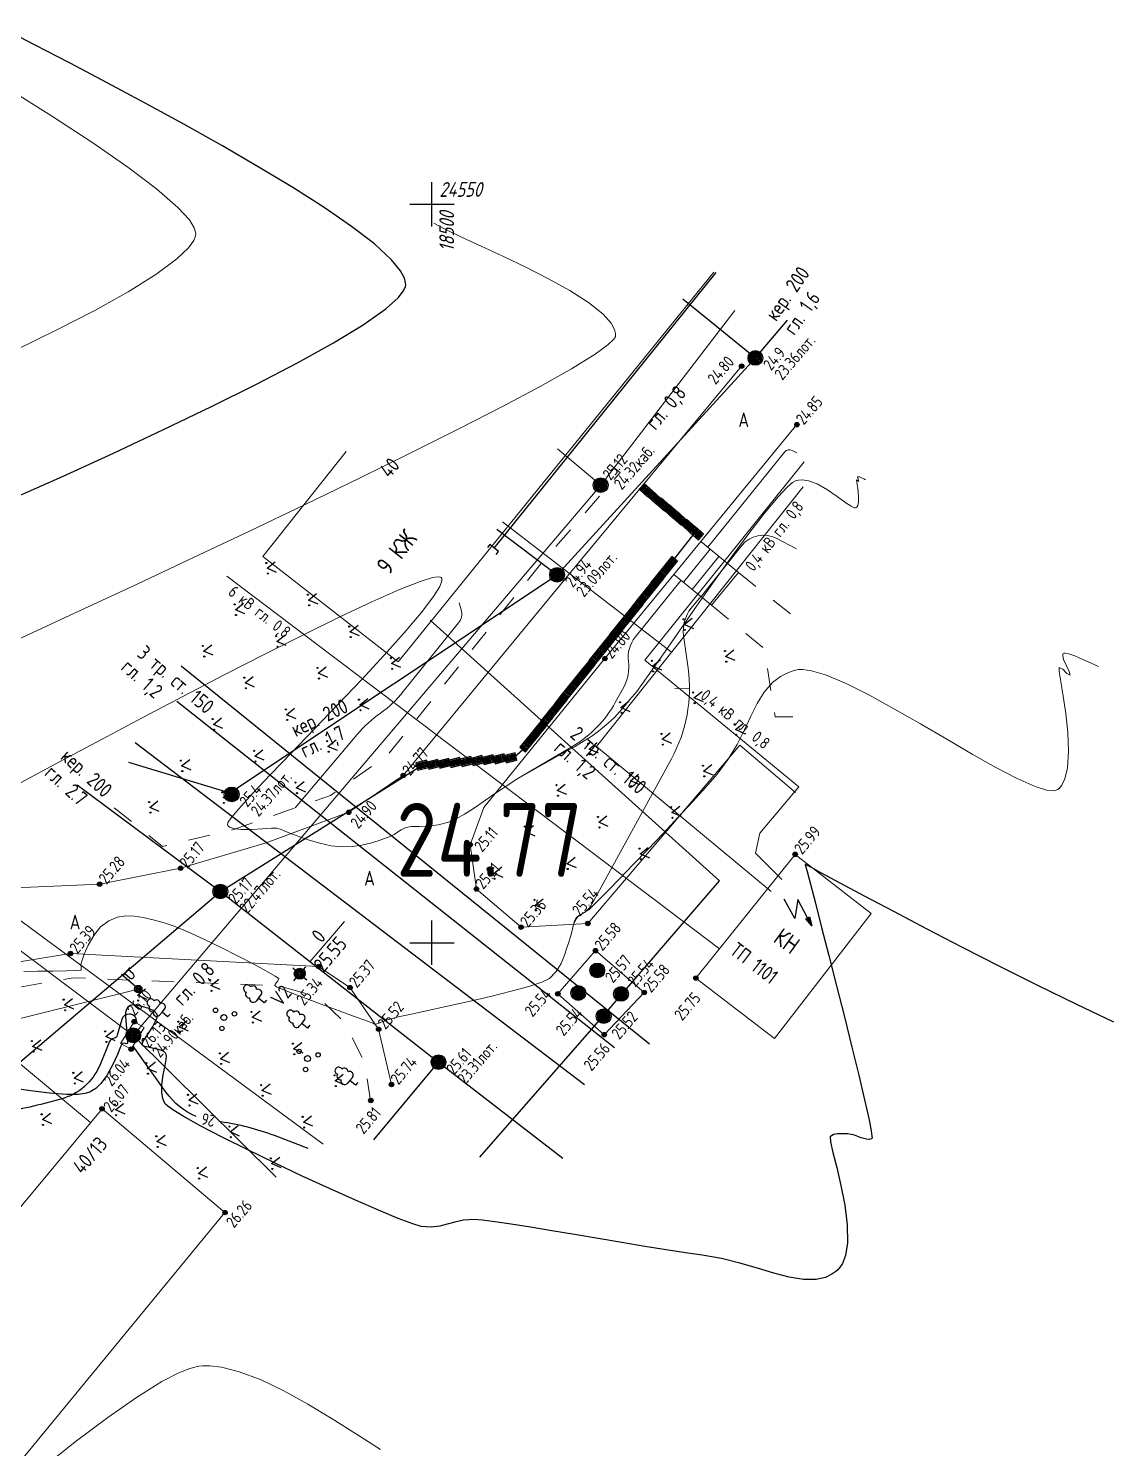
# Model space of a CAD drawing. Header units: metres. Extents: x -149473 to 83396, y -14167 to 104709.
# Drawn here: x -4519.72 to -4483.21, y 42551.6 to 42599.68 of the extents above; entities that cross this region are included whole.
import ezdxf
from ezdxf.enums import TextEntityAlignment as Align

# ---------------------------------------------------------------- set-up
doc = ezdxf.new("R2010")
doc.units = ezdxf.units.M
doc.linetypes.add('g5_01_5x1_5', pattern=[1.5, 0.75, -0.75])
for name, color, linetype, transparency in [('01_Геодезические пункты', 7, 'Continuous', 0.6), ('02_Сетка', 7, 'Continuous', 0.6), ('03_Здания и строения', 7, 'Continuous', 0.6), ('06_Инженерно-технические сооружения', 7, 'Continuous', 0.6), ('07_Объекты электропередачи', 7, 'Continuous', 0.6), ('10_Границы покрытий и угодий', 7, 'Continuous', 0.6), ('13_Растительность', 7, 'Continuous', 0.6), ('19_Горизонтали', 7, 'Continuous', 0.6), ('30_Канализация', 7, 'Continuous', 0.6), ('31_Водопровод', 7, 'Continuous', 0.6), ('32_Теплосеть', 7, 'Continuous', 0.6), ('33_Газопровод', 7, 'Continuous', 0.6), ('35_Телефон', 7, 'Continuous', 0.6), ('37_Кабель низкого напряжения', 7, 'Continuous', 0.6), ('38_Кабели высокого напряжения', 7, 'Continuous', 0.6), ('44_Крышки колодцев', 7, 'Continuous', 0.6), ('61_Отметки высоты поверхности', 7, 'Continuous', 0.6)]:
    doc.layers.add(name, color=color, linetype=linetype, transparency=transparency)
doc.layers.add('Viewport2ForCustomObjects_0', color=7, linetype='Continuous')
doc.layers.add('Сетка', color=7, linetype='Continuous')
doc.layers.add('Сети_Горизонтали.Вспомогательные', color=1, linetype='Continuous', lineweight=9)
doc.layers.add('Сети_Горизонтали.Основные', color=1, linetype='Continuous', lineweight=30)
doc.styles.add('LIKE11', font='GOST_0.TTF')
doc.styles.add('LIKE14', font='GOST_0.TTF')
doc.styles.add('LIKE17', font='GOST_0.TTF')
doc.styles.add('LIKE32', font='GOST_0.TTF')
doc.styles.add('LIKE36', font='GOST_0.TTF')
doc.styles.add('Line_GUGK', font='GOST_0.TTF')
doc.styles.add('pragmai.shx', font='GOST_0.TTF')
doc.styles.get("Standard").update_dxf_attribs({"font": 'GOST_0.TTF'})
doc.linetypes.add('g5_119_1', pattern='A,4,-1,[31,GUGK_2005.shx,S=0.1,R=0,X=0,Y=0],0.35,[31,GUGK_2005.shx,S=0.08,R=0,X=0,Y=0],3.3,[31,GUGK_2005.shx,S=0.08,R=180,X=0,Y=0],0.35,[31,GUGK_2005.shx,S=0.1,R=180,X=0,Y=0],-1', length=10)
doc.linetypes.add('g5_119_3', pattern='A,4,-1,[31,GUGK_2005.shx,S=0.1,R=0,X=0,Y=0],4,[31,GUGK_2005.shx,S=0.1,R=180,X=0,Y=0],-1', length=10)
doc.linetypes.add('g5_121_g', pattern='A,4,-0.4,["Г",Line_GUGK,S=1,R=0,X=0,Y=-0.5],-1.2,12', length=17.6)
doc.linetypes.add('g5_121_kl', pattern='A,4,-0.4,["Кл",Line_GUGK,S=1,R=0,X=0,Y=-0.5],-2.2,12', length=18.6)
doc.linetypes.add('g5_122_k', pattern='A,1,-1,1.5,-0.4,["К",Line_GUGK,S=1,R=0,X=0,Y=-0.5],-1.5,1.5,-1,4,-1,4,-1,3', length=20.9)
doc.linetypes.add('g5_122_kl', pattern='A,1,-1,1.5,-0.4,["Кл",Line_GUGK,S=1,R=0,X=0,Y=-0.5],-2.4,1.5,-1,4,-1,4,-1,3', length=21.8)
doc.linetypes.add('g5_122_t', pattern='A,1,-1,1.5,-0.4,["Т",Line_GUGK,S=1,R=0,X=0,Y=-0.5],-1.5,1.5,-1,4,-1,4,-1,3', length=20.9)
doc.linetypes.add('g5_122_v', pattern='A,1,-1,1.5,-0.4,["В",Line_GUGK,S=1,R=0,X=0,Y=-0.5],-1.5,1.5,-1,4,-1,4,-1,3', length=20.9)
doc.linetypes.add('g5_133_t', pattern='A,2,[27,GUGK_2005.shx,S=0.4,R=0,X=0,Y=0],2,-1,2,[27,GUGK_2005.shx,S=0.4,R=0,X=0,Y=0],2,-1,2,[27,GUGK_2005.shx,S=0.4,R=0,X=0,Y=0],2,-0.1,["V",Line_GUGK,S=1,R=0,X=0,Y=-0.5],-1', length=15.1)

# ---------------------------------------------------------------- blocks, each defined once
blk = doc.blocks.new('g5_012')
at = {"color": 92}
for points in [[(0, -1.5), (0, 1.5)], [(-1.5, 0), (1.5, 0)]]:
    blk.add_lwpolyline(points, dxfattribs=at)
blk = doc.blocks.new('g5_416')
at = {"color": 0}
blk.add_lwpolyline([(0.362, 0.6), (0, 0), (-0.362, 0.6)], dxfattribs=at)
for centre in [(-0.362, 0), (0.362, 0)]:
    blk.add_circle(centre, 0.0375, dxfattribs=at)
blk = doc.blocks.new('g5_330')
blk.add_hatch(color=0).paths.add_polyline_path([(0.15, 0, 1), (-0.15, 0, 1)])
at = {"color": 0}
blk.add_circle((0, 0), 0.15, dxfattribs=at)
blk = doc.blocks.new('g5_117kb')
h = blk.add_hatch(color=255)
h.paths.add_polyline_path([(0.037, 0.037), (0.461, 0.037, 0.367426), (0.037, 0.461)])
h.paths.add_polyline_path([(-0.038, 0.461, 0.367426), (-0.461, 0.037), (-0.038, 0.037)])
h.paths.add_polyline_path([(-0.038, -0.038), (-0.461, -0.038, 0.367426), (-0.038, -0.461)])
h.paths.add_polyline_path([(0.037, -0.461, 0.367426), (0.461, -0.038), (0.037, -0.038)])
at = {"color": 0}
for points in [[(-0.5, 0), (0.5, 0)], [(0, 0.5), (0, -0.5)]]:
    blk.add_lwpolyline(points, dxfattribs=at)
blk.add_circle((0, 0), 0.5, dxfattribs=at)
blk = doc.blocks.new('g5_128a')
h = blk.add_hatch(color=255)
h.paths.add_polyline_path([(-0.1625, 0.2125), (-0.3375, 0.2125), (-0.3375, -0.2125), (-0.1625, -0.2125)])
h.paths.add_polyline_path([(0.0875, 0.2125), (-0.0875, 0.2125), (-0.0875, -0.2125), (0.0875, -0.2125)])
h.paths.add_polyline_path([(0.3375, 0.2125), (0.1625, 0.2125), (0.1625, -0.2125), (0.3375, -0.2125)])
at = {"color": 0}
blk.add_lwpolyline([(-0.375, -0.25), (0.375, -0.25), (0.375, 0.25), (-0.375, 0.25)], close=True, dxfattribs=at)
for points in [[(-0.125, -0.25), (-0.125, 0.25)], [(0.125, -0.25), (0.125, 0.25)]]:
    blk.add_lwpolyline(points, dxfattribs=at)
blk = doc.blocks.new('g5_117sv')
h = blk.add_hatch(color=255)
h.paths.add_polyline_path([(-0.038, 0.461, 0.390634), (-0.463, 0, 0.11106), (-0.418, -0.198), (-0.038, 0.022)])
h.paths.add_polyline_path([(0.037, 0.022), (0.418, -0.198, 0.11106), (0.463, 0, 0.390634), (0.037, 0.461)])
h.paths.add_polyline_path([(-0.38, -0.263, 0.524447), (0.38, -0.263), (0, -0.043)])
at = {"color": 0}
for points in [[(0, 0.5), (0, 0)], [(0, 0), (-0.433, -0.25)], [(0.433, -0.25), (0, 0)]]:
    blk.add_lwpolyline(points, dxfattribs=at)
blk.add_circle((0, 0), 0.5, dxfattribs=at)
blk = doc.blocks.new('g5_121_7a')
at = {"color": 0, "lineweight": 30}
blk.add_lwpolyline([(0.25, 0.375), (0, 0.375), (0, -0.375), (0.25, -0.375)], dxfattribs=at)
blk = doc.blocks.new('g5_117t')
h = blk.add_hatch(color=255)
h.paths.add_polyline_path([(-0.038, -0.038), (-0.461, -0.038, 0.367426), (-0.038, -0.461)])
h.paths.add_polyline_path([(0.037, -0.461, 0.367426), (0.461, -0.038), (0.037, -0.038)])
h.paths.add_polyline_path([(0.461, 0.037, 0.921954), (-0.461, 0.037)])
at = {"color": 0}
for points in [[(-0.5, 0), (0.5, 0)], [(0, -0.5), (0, 0)]]:
    blk.add_lwpolyline(points, dxfattribs=at)
blk.add_circle((0, 0), 0.5, dxfattribs=at)
blk = doc.blocks.new('g5_112')
blk.add_hatch(color=0).paths.add_polyline_path([(0, 0), (0.084, 0.613), (0.362, 0.501)])
at = {"color": 0}
blk.add_lwpolyline([(0.223, 0.557), (0.75, 1.875), (-0.375, 1.2), (0.15, 2.6)], dxfattribs=at)
blk.add_lwpolyline([(0, 0), (0.084, 0.613), (0.362, 0.501)], close=True, dxfattribs=at)
blk = doc.blocks.new('g5_110_1c')
h = blk.add_hatch(color=255)
edge = h.paths.add_edge_path()
edge.add_arc((0, 0), 0.212, 0, 360)
edge = h.paths.add_edge_path(flags=16)
edge.add_arc((0, 0), 0.0975, 0, 360)
h = blk.add_hatch(color=0)
edge = h.paths.add_edge_path()
edge.add_arc((0, 0), 0.06, 0, 360)
at = {"color": 0}
for p, q in [((0, 0.25), (0, 1.5)), ((0, 1.375), (0.75, 1.375))]:
    blk.add_line(p, q, dxfattribs=at)
blk.add_lwpolyline([(0.2, 1.375), (0.2, 0.932, 1.040016), (0.55, 0.932), (0.55, 1.375)], format="xyb", dxfattribs=at)
for radius in [0.25, 0.06]:
    blk.add_circle((0, 0), radius, dxfattribs=at)
blk = doc.blocks.new('g5_005_1')
h = blk.add_hatch(color=255)
edge = h.paths.add_edge_path()
edge.add_arc((0, 0), 0.338, 0, 360)
edge = h.paths.add_edge_path(flags=16)
edge.add_arc((0, 0), 0.1, 0, 360)
at = {"color": 0}
for p, q in [((-0.625, 0), (-0.375, 0)), ((0, 0.625), (0, 0.375)), ((0.375, 0), (0.625, 0)), ((0, -0.375), (0, -0.625))]:
    blk.add_line(p, q, dxfattribs=at)
for radius in [0.375, 0.0625]:
    blk.add_circle((0, 0), radius, dxfattribs=at)
blk = doc.blocks.new('g5_394')
at = {"color": 0}
for centre, radius in [((0, 0), 0.2), ((0, 0.75), 0.15), ((-0.65, -0.375), 0.15), ((0.65, -0.375), 0.15)]:
    blk.add_circle(centre, radius, dxfattribs=at)
blk = doc.blocks.new('g5_367_1')
at = {"color": 0}
for points in [[(0, 0.497), (-0.257, 0.497)], [(0, 0.497), (0.257, 0.497)], [(0, 0), (0, 0.497)], [(0.25, 0), (0, 0)]]:
    blk.add_lwpolyline(points, dxfattribs=at)
for centre, start, end in [((-0.257, 0.747), 115.63459, 270), ((-0.197, 1.158), 97.94065, 227.81966), ((0, 1.5), 90, 202.24196), ((0, 1.5), 337.75804, 90), ((0.197, 1.158), 312.18034, 82.05935), ((0.257, 0.747), 270, 64.36541)]:
    blk.add_arc(centre, 0.25, start, end, dxfattribs=at)
blk = doc.blocks.new('g_scratch')
at = {"color": 0, "linetype": 'ByBlock', "lineweight": 15}
blk.add_line((0, 0), (1, 0), dxfattribs=at)
blk = doc.blocks.new('CustomObjectsInViewport2_0')
at = {"layer": 'Сети_Горизонтали.Вспомогательные', "color": 42, "flags": 128}
for points, elevation in [([(3063.837, 1546.393), (3066.636, 1547.759), (3069.197, 1549.081), (3071.45, 1550.337), (3073.329, 1551.505), (3074.764, 1552.562), (3075.548, 1553.313), (3075.9, 1553.813), (3076.014, 1554.115), (3076.033, 1554.255), (3076.025, 1554.385), (3075.932, 1554.678), (3075.602, 1555.201), (3074.83, 1556.042), (3073.375, 1557.304), (3071.432, 1558.773), (3069.061, 1560.42), (3066.324, 1562.216), (3063.281, 1564.131)], 23.5), ([(3061.714, 1525.744), (3064.963, 1527.245), (3068.454, 1528.864), (3072.116, 1530.572), (3075.883, 1532.34), (3079.683, 1534.139), (3083.45, 1535.938), (3087.114, 1537.71), (3090.606, 1539.425), (3093.858, 1541.053), (3096.8, 1542.565), (3099.365, 1543.932), (3101.483, 1545.126), (3103.086, 1546.115), (3103.951, 1546.741), (3104.334, 1547.104), (3104.453, 1547.291), (3104.471, 1547.368), (3104.467, 1547.505), (3104.4, 1547.785), (3104.162, 1548.223), (3103.615, 1548.831), (3102.622, 1549.618), (3101.365, 1550.419), (3099.926, 1551.218), (3098.389, 1551.997), (3096.837, 1552.739), (3095.354, 1553.427), (3094.023, 1554.043), (3092.928, 1554.572), (3092.152, 1554.994)], 24.5), ([(3121.383, 1537.622), (3121.356, 1537.633), (3121.286, 1537.664), (3121.156, 1537.725), (3120.979, 1537.8), (3120.843, 1537.819), (3120.884, 1537.641), (3120.947, 1537.488), (3120.865, 1537.546), (3120.78, 1537.608), (3120.805, 1537.431), (3120.871, 1537.01), (3120.923, 1536.49), (3120.915, 1536.099), (3120.862, 1535.869), (3120.797, 1535.762), (3120.754, 1535.727), (3120.717, 1535.712), (3120.618, 1535.72), (3120.412, 1535.812), (3120.048, 1536.05), (3119.476, 1536.466), (3118.816, 1536.923), (3118.11, 1537.323), (3117.54, 1537.537), (3117.125, 1537.604), (3116.858, 1537.592), (3116.729, 1537.566), (3116.649, 1537.538), (3116.457, 1537.421), (3116.092, 1537.108), (3115.482, 1536.463), (3114.554, 1535.348), (3113.488, 1533.967), (3112.334, 1532.403), (3111.141, 1530.74), (3109.957, 1529.059), (3108.831, 1527.443), (3107.814, 1525.975), (3106.952, 1524.737), (3106.297, 1523.812), (3105.896, 1523.283), (3105.441, 1522.737), (3105.073, 1522.286), (3104.739, 1521.893), (3104.389, 1521.518), (3103.969, 1521.125), (3103.43, 1520.674), (3102.923, 1520.302), (3102.335, 1519.923), (3101.68, 1519.535), (3100.971, 1519.136), (3100.221, 1518.723), (3099.443, 1518.293), (3098.65, 1517.844), (3097.857, 1517.374), (3096.995, 1516.828), (3096.209, 1516.301), (3095.492, 1515.806), (3094.835, 1515.357), (3094.231, 1514.967), (3093.671, 1514.651), (3093.148, 1514.422), (3092.444, 1514.238), (3091.774, 1514.161), (3091.168, 1514.14), (3090.656, 1514.123), (3090.266, 1514.06), (3089.94, 1513.918), (3089.703, 1513.759), (3089.467, 1513.596), (3089.143, 1513.44), (3088.821, 1513.318), (3088.392, 1513.166), (3087.873, 1513.009), (3087.279, 1512.871), (3086.628, 1512.777), (3085.936, 1512.753), (3085.2, 1512.83), (3084.443, 1512.998), (3083.719, 1513.213), (3083.085, 1513.435), (3082.594, 1513.622), (3082.302, 1513.731), (3082.025, 1513.839), (3081.809, 1513.937), (3081.528, 1514.023), (3081.175, 1514.022), (3080.562, 1513.974), (3079.821, 1513.925), (3079.088, 1513.925), (3078.596, 1513.991), (3078.328, 1514.096), (3078.213, 1514.197), (3078.178, 1514.258), (3078.176, 1514.295), (3078.229, 1514.418), (3078.44, 1514.721), (3078.945, 1515.326), (3079.884, 1516.359), (3081.097, 1517.644), (3082.515, 1519.121), (3084.064, 1520.729), (3085.675, 1522.406), (3087.275, 1524.091), (3088.793, 1525.725), (3090.158, 1527.246), (3091.298, 1528.594), (3092.143, 1529.707), (3092.557, 1530.388), (3092.692, 1530.757), (3092.689, 1530.927), (3092.658, 1530.988), (3092.615, 1531.022), (3092.458, 1531.047), (3092.057, 1530.986), (3091.234, 1530.73), (3089.794, 1530.158), (3087.958, 1529.342), (3085.793, 1528.321), (3083.368, 1527.134), (3080.749, 1525.818), (3078.004, 1524.414), (3075.201, 1522.959), (3072.406, 1521.493), (3069.687, 1520.054), (3067.112, 1518.68), (3064.747, 1517.411), (3062.661, 1516.285)], 25), ([(3137.16, 1524.972), (3137.092, 1524.998), (3136.927, 1525.068), (3136.625, 1525.207), (3136.161, 1525.424), (3135.566, 1525.684), (3135.153, 1525.83), (3134.921, 1525.873), (3134.816, 1525.86), (3134.782, 1525.839), (3134.755, 1525.799), (3134.743, 1525.684), (3134.805, 1525.445), (3134.975, 1525.064), (3135.193, 1524.619), (3135.243, 1524.383), (3135.033, 1524.497), (3134.746, 1524.79), (3134.507, 1524.908), (3134.513, 1524.637), (3134.618, 1523.952), (3134.778, 1522.962), (3134.947, 1521.774), (3135.082, 1520.495), (3135.138, 1519.234), (3135.071, 1518.097), (3134.9, 1517.351), (3134.687, 1516.921), (3134.5, 1516.71), (3134.392, 1516.63), (3134.306, 1516.588), (3134.087, 1516.549), (3133.649, 1516.596), (3132.881, 1516.836), (3131.667, 1517.376), (3130.226, 1518.13), (3128.616, 1519.037), (3126.895, 1520.038), (3125.123, 1521.075), (3123.357, 1522.088), (3121.656, 1523.019), (3120.079, 1523.807), (3118.685, 1524.394), (3117.74, 1524.678), (3117.15, 1524.765), (3116.821, 1524.754), (3116.677, 1524.727), (3116.483, 1524.673), (3116.123, 1524.544), (3115.642, 1524.299), (3115.097, 1523.882), (3114.535, 1523.234), (3114.062, 1522.468), (3113.628, 1521.607), (3113.187, 1520.674), (3112.69, 1519.695), (3112.089, 1518.691), (3111.337, 1517.687), (3110.57, 1516.805), (3109.679, 1515.814), (3108.703, 1514.754), (3107.683, 1513.664), (3106.657, 1512.583), (3105.667, 1511.55), (3104.752, 1510.606), (3103.952, 1509.788), (3103.308, 1509.136), (3102.858, 1508.689), (3102.644, 1508.487), (3102.347, 1508.302), (3102.084, 1508.179), (3101.879, 1508.034), (3101.758, 1507.871), (3101.693, 1507.712), (3101.625, 1507.509), (3101.564, 1507.29), (3101.504, 1507.005), (3101.422, 1506.669), (3101.297, 1506.296), (3101.167, 1505.909), (3101.003, 1505.41), (3100.771, 1504.857), (3100.441, 1504.314), (3099.982, 1503.841), (3099.481, 1503.599), (3098.581, 1503.306), (3097.387, 1502.978), (3096.002, 1502.632), (3094.531, 1502.287), (3093.077, 1501.96), (3091.744, 1501.669), (3090.636, 1501.432), (3089.857, 1501.265), (3089.511, 1501.188), (3089.248, 1501.107), (3089.039, 1501.037), (3088.804, 1500.957), (3088.529, 1500.862), (3088.301, 1500.781), (3088.183, 1500.748), (3088.1, 1500.781), (3088.017, 1500.826), (3087.723, 1500.933), (3086.973, 1501.206), (3085.919, 1501.591), (3084.712, 1502.036), (3083.505, 1502.488), (3082.448, 1502.892), (3081.813, 1503.147), (3081.511, 1503.279), (3081.411, 1503.334), (3081.394, 1503.349), (3081.388, 1503.381), (3081.404, 1503.444), (3081.475, 1503.543), (3081.597, 1503.678), (3081.652, 1503.846), (3081.424, 1504.006), (3080.833, 1504.343), (3079.966, 1504.81), (3078.913, 1505.358), (3077.759, 1505.939), (3076.592, 1506.504), (3075.5, 1507.004), (3074.57, 1507.393), (3073.89, 1507.621), (3073.148, 1507.811), (3072.485, 1507.97), (3071.877, 1508.072), (3071.301, 1508.088), (3070.732, 1507.991), (3070.147, 1507.756), (3069.59, 1507.329), (3069.127, 1506.743), (3068.759, 1506.098), (3068.487, 1505.492), (3068.315, 1505.025), (3068.243, 1504.795), (3068.269, 1504.577), (3068.266, 1504.411), (3067.977, 1504.379), (3067.286, 1504.358), (3066.352, 1504.342), (3065.337, 1504.33), (3064.399, 1504.318)], 25.5), ([(3088.549, 1471.945), (3086.93, 1472.986), (3085.28, 1474.029), (3083.624, 1475.025), (3081.992, 1475.926), (3080.411, 1476.681), (3078.909, 1477.243), (3077.782, 1477.519), (3076.991, 1477.609), (3076.492, 1477.608), (3076.251, 1477.587), (3076.062, 1477.557), (3075.64, 1477.445), (3074.9, 1477.152), (3073.735, 1476.546), (3072.026, 1475.481), (3070.085, 1474.124), (3067.964, 1472.528), (3065.714, 1470.748)], 26.5)]:
    blk.add_lwpolyline(points, dxfattribs=dict(at, elevation=elevation))
at = {"layer": 'Сети_Горизонтали.Основные', "color": 40, "flags": 128}
for points, elevation in [([(3063.542, 1536.289), (3067.002, 1537.841), (3070.463, 1539.421), (3073.855, 1541.005), (3077.11, 1542.567), (3080.159, 1544.084), (3082.932, 1545.529), (3085.36, 1546.877), (3087.376, 1548.105), (3088.909, 1549.187), (3089.742, 1549.93), (3090.113, 1550.408), (3090.233, 1550.685), (3090.252, 1550.811), (3090.247, 1550.95), (3090.174, 1551.249), (3089.91, 1551.75), (3089.291, 1552.505), (3088.129, 1553.574), (3086.588, 1554.761), (3084.727, 1556.045), (3082.602, 1557.401), (3080.271, 1558.808), (3077.791, 1560.242), (3075.219, 1561.682), (3072.613, 1563.105), (3070.03, 1564.487), (3067.527, 1565.807), (3065.161, 1567.042), (3062.991, 1568.17)], 24), ([(3138.212, 1500.886), (3135.693, 1502.079), (3133.099, 1503.347), (3130.497, 1504.651), (3127.952, 1505.95), (3125.53, 1507.204), (3123.299, 1508.375), (3121.324, 1509.421), (3119.672, 1510.304), (3118.41, 1510.983), (3117.724, 1511.353), (3117.422, 1511.516), (3117.329, 1511.565), (3117.316, 1511.571), (3117.313, 1511.565), (3117.316, 1511.536), (3117.333, 1511.475), (3117.355, 1511.402), (3117.437, 1511.089), (3117.659, 1510.234), (3117.996, 1508.936), (3118.421, 1507.291), (3118.908, 1505.397), (3119.429, 1503.352), (3119.959, 1501.254), (3120.47, 1499.2), (3120.936, 1497.288), (3121.331, 1495.616), (3121.628, 1494.282), (3121.777, 1493.523), (3121.829, 1493.167), (3121.831, 1493.043), (3121.822, 1493.017), (3121.777, 1492.98), (3121.664, 1492.941), (3121.45, 1492.953), (3121.105, 1493.056), (3120.636, 1493.226), (3120.198, 1493.315), (3119.824, 1493.329), (3119.498, 1493.333), (3119.224, 1493.277), (3119.007, 1493.113), (3119.02, 1492.781), (3119.186, 1492.058), (3119.443, 1491.038), (3119.731, 1489.82), (3119.989, 1488.5), (3120.157, 1487.172), (3120.172, 1485.935), (3120.035, 1485.075), (3119.824, 1484.538), (3119.625, 1484.243), (3119.507, 1484.117), (3119.379, 1484.004), (3119.112, 1483.812), (3118.682, 1483.605), (3118.053, 1483.461), (3117.184, 1483.463), (3116.227, 1483.621), (3115.188, 1483.889), (3114.073, 1484.219), (3112.887, 1484.563), (3111.636, 1484.875), (3110.325, 1485.107), (3109.208, 1485.265), (3107.897, 1485.468), (3106.441, 1485.704), (3104.888, 1485.963), (3103.289, 1486.233), (3101.691, 1486.503), (3100.144, 1486.763), (3098.696, 1487.001), (3097.397, 1487.206), (3096.296, 1487.368), (3095.44, 1487.475), (3094.88, 1487.517), (3094.17, 1487.472), (3093.585, 1487.351), (3093.066, 1487.2), (3092.553, 1487.068), (3091.985, 1487.002), (3091.304, 1487.05), (3090.725, 1487.221), (3089.737, 1487.597), (3088.418, 1488.145), (3086.845, 1488.828), (3085.095, 1489.614), (3083.245, 1490.466), (3081.371, 1491.35), (3079.551, 1492.231), (3077.862, 1493.075), (3076.381, 1493.847), (3075.184, 1494.511), (3074.483, 1494.942), (3074.133, 1495.195), (3073.992, 1495.327), (3073.952, 1495.38), (3073.891, 1495.49), (3073.8, 1495.724), (3073.729, 1496.105), (3073.729, 1496.646), (3073.826, 1497.326), (3073.958, 1497.947), (3074.037, 1498.354), (3074.054, 1498.585), (3074.037, 1498.695), (3074.017, 1498.735), (3073.98, 1498.785), (3073.89, 1498.869), (3073.729, 1498.963), (3073.486, 1499.042), (3073.183, 1499.101), (3072.943, 1499.159), (3072.7, 1499.221), (3072.498, 1499.265), (3072.379, 1499.374), (3072.477, 1499.608), (3072.758, 1500.036), (3073.096, 1500.549), (3073.32, 1500.946), (3073.417, 1501.198), (3073.434, 1501.331), (3073.424, 1501.384), (3073.399, 1501.443), (3073.319, 1501.549), (3073.145, 1501.681), (3072.848, 1501.814), (3072.466, 1501.923), (3072.185, 1501.987), (3071.96, 1502.043), (3071.771, 1502.061), (3071.587, 1502.008), (3071.436, 1501.892), (3071.346, 1501.738), (3071.283, 1501.536), (3071.28, 1501.239), (3071.322, 1500.727), (3071.378, 1500.155), (3071.412, 1499.759), (3071.421, 1499.549), (3071.414, 1499.47), (3071.407, 1499.452), (3071.382, 1499.434), (3071.319, 1499.427), (3071.205, 1499.452), (3071.046, 1499.442), (3070.936, 1499.22), (3070.728, 1498.704), (3070.42, 1498.016), (3070.01, 1497.28), (3069.606, 1496.739), (3069.259, 1496.402), (3069.005, 1496.225), (3068.872, 1496.153), (3068.774, 1496.113), (3068.532, 1496.051), (3068.067, 1495.998), (3067.289, 1495.996), (3066.136, 1496.08), (3064.871, 1496.231), (3063.593, 1496.419)], 26)]:
    blk.add_lwpolyline(points, dxfattribs=dict(at, elevation=elevation))

msp = doc.modelspace()

# ---------------------------------------------------------------- linework, layer by layer
at = {"layer": '01_Геодезические пункты', "color": 7, "lineweight": 20, "flags": 128}
msp.add_lwpolyline([(-4509.014, 42569.444), (-4510.177, 42568.085)], dxfattribs=at)
at = {"layer": '03_Здания и строения', "color": 7, "linetype": 'Continuous', "lineweight": 20, "flags": 128}
for points in [[(-4496.507, 42591.428), (-4507.205, 42578.238), (-4511.78, 42581.803), (-4508.964, 42585.35)], [(-4497.12, 42567.528), (-4494.461, 42565.481), (-4491.185, 42569.717), (-4493.758, 42571.716), (-4497.12, 42567.528)], [(-4517.227, 42563.104), (-4533.902, 42543.06), (-4536.118, 42544.93), (-4551.907, 42526.154), (-4554.241, 42528.107), (-4567.789, 42511.976), (-4563.295, 42508.226), (-4549.979, 42524.146), (-4547.782, 42522.331), (-4531.506, 42541.798), (-4529.23, 42539.941), (-4513.07, 42559.592), (-4517.227, 42563.104)]]:
    msp.add_lwpolyline(points, dxfattribs=at)
at = {"layer": '06_Инженерно-технические сооружения', "color": 7, "linetype": 'Continuous', "lineweight": 20, "flags": 128}
for points in [[(-4496.949, 42582.302), (-4495.677, 42581.256), (-4496.589, 42580.149), (-4497.86, 42581.193), (-4496.949, 42582.302)], [(-4497.54, 42580.929), (-4496.639, 42582.047)], [(-4497.242, 42580.685), (-4496.341, 42581.802)], [(-4496.944, 42580.441), (-4496.044, 42581.558)], [(-4501.794, 42566.995), (-4500.517, 42568.455), (-4498.867, 42567.04), (-4500.221, 42565.61), (-4501.794, 42566.995)], [(-4516.603, 42565.307), (-4516.141, 42566.05), (-4515.802, 42565.852), (-4516.242, 42565.12), (-4516.603, 42565.307)]]:
    msp.add_lwpolyline(points, dxfattribs=at)
at = {"layer": '10_Границы покрытий и угодий', "color": 7, "linetype": 'Continuous', "lineweight": 20, "flags": 128}
for points in [[(-4528.517, 42571.436), (-4527.134, 42573.181), (-4525.044, 42571.408), (-4520.694, 42570.565), (-4517.307, 42570.706), (-4514.568, 42571.245), (-4511.669, 42572.111), (-4508.874, 42573.138), (-4507.027, 42574.386), (-4501.423, 42581.189), (-4495.57, 42588.243)], [(-4493.699, 42586.263), (-4496.949, 42582.302), (-4497.86, 42581.193), (-4500.2, 42578.342), (-4504.294, 42573.301), (-4504.762, 42572.043), (-4504.551, 42570.542), (-4503.038, 42569.25), (-4500.779, 42569.373)], [(-4500.779, 42569.373), (-4495.633, 42575.411), (-4493.75, 42573.807)], [(-4507.425, 42563.923), (-4507.861, 42565.795), (-4508.831, 42567.204), (-4509.895, 42567.919), (-4518.293, 42568.358), (-4520.732, 42567.959), (-4522.563, 42566.932), (-4523.352, 42565.987), (-4530.582, 42557.19), (-4535.633, 42551.021)]]:
    msp.add_lwpolyline(points, dxfattribs=at)
at = {"layer": '10_Границы покрытий и угодий', "color": 7, "linetype": 'g5_01_5x1_5', "lineweight": 20, "flags": 128}
for points in [[(-4516.816, 42573.294), (-4515.182, 42571.981), (-4512.76, 42572.558), (-4509.491, 42573.708), (-4507.551, 42575.08), (-4502.37, 42581.55), (-4499.682, 42584.639), (-4500.162, 42585.012)], [(-4495.677, 42581.256), (-4493.725, 42579.7)], [(-4496.589, 42580.149), (-4494.797, 42578.675), (-4494.437, 42576.375), (-4493.75, 42576.371)], [(-4508.138, 42563.376), (-4508.346, 42564.713), (-4509.055, 42566.076), (-4509.943, 42566.902), (-4511.26, 42567.269), (-4518.199, 42567.534), (-4520.433, 42567.149), (-4521.981, 42566.318), (-4529.964, 42556.625), (-4534.952, 42550.381), (-4540.179, 42543.971), (-4538.272, 42542.368)]]:
    msp.add_lwpolyline(points, dxfattribs=at)
at = {"layer": '19_Горизонтали', "color": 32, "linetype": 'Continuous', "lineweight": 20, "flags": 128}
for points, elevation in [([(-4493.703, 42585.309), (-4493.857, 42585.389, 0.356841), (-4494.122, 42585.334), (-4496.719, 42582.113)], 12.5), ([(-4493.716, 42582.064), (-4494.397, 42582.417, 0.356842), (-4495.561, 42582.174), (-4496.052, 42581.564)], 12.75), ([(-4503.143, 42574.279), (-4501.268, 42575.389, 0.134577), (-4499.847, 42576.859), (-4499.561, 42577.38, 0.160802), (-4499.401, 42578.249), (-4499.401, 42578.249, -0.206699), (-4499.172, 42579.073), (-4497.621, 42580.996)], 12.5), ([(-4501.258, 42569.347), (-4501.195, 42569.478, -0.147667), (-4501.006, 42569.684), (-4500.94, 42569.723, 0.134576), (-4500.642, 42570.031), (-4497.947, 42574.951, 0.160804), (-4497.382, 42578.015), (-4497.535, 42579.127, -0.206702), (-4497.28, 42580.045), (-4496.954, 42580.448)], 12.75), ([(-4505.132, 42580.233), (-4505.065, 42579.991, -0.241152), (-4505.155, 42579.554), (-4507.026, 42577.225, -0.070126), (-4507.801, 42576.496), (-4507.801, 42576.496, 0.064104), (-4508.587, 42575.775), (-4510.684, 42573.288)], 12.5)]:
    msp.add_lwpolyline(points, format="xyb", dxfattribs=dict(at, elevation=elevation))
at = {"layer": '19_Горизонтали', "color": 32, "linetype": 'Continuous', "lineweight": 30, "elevation": 13, "flags": 128}
for points in [[(-4516.036, 42565.999), (-4516.073, 42566.146, 0.328204), (-4516.261, 42566.3), (-4516.308, 42566.303, 0.351), (-4516.561, 42566.123), (-4516.712, 42565.591, -0.290534), (-4516.836, 42565.481), (-4516.836, 42565.481, 0.258172), (-4516.97, 42565.375), (-4517.307, 42564.572, -0.233016), (-4518.619, 42563.431), (-4519.297, 42563.252, -0.022718), (-4520.299, 42563.036), (-4520.299, 42563.036, -0.012958), (-4521.315, 42562.891), (-4521.831, 42562.832)], [(-4514.034, 42562.845, -0.141357), (-4515.057, 42563.655), (-4516.175, 42565.224)], [(-4510.242, 42561.762), (-4511.39, 42562.195, 0.055841), (-4513.212, 42562.659, 0.055841)]]:
    msp.add_lwpolyline(points, format="xyb", dxfattribs=at)
at = {"layer": '30_Канализация', "color": 12, "linetype": 'g5_122_k', "lineweight": 30, "flags": 128}
for points in [[(-4497.562, 42590.525), (-4495.104, 42588.522), (-4494.014, 42589.802)], [(-4503.854, 42582.729), (-4501.818, 42581.178), (-4495.104, 42588.522)], [(-4516.329, 42574.831), (-4512.902, 42573.793), (-4501.818, 42581.178)], [(-4518.073, 42574.068), (-4513.221, 42570.458), (-4505.834, 42564.68)], [(-4508.025, 42562.052), (-4505.834, 42564.68), (-4501.622, 42561.425)]]:
    msp.add_lwpolyline(points, dxfattribs=at)
at = {"layer": '30_Канализация', "color": 42, "linetype": 'g5_121_kl', "lineweight": 30, "elevation": 12.395, "flags": 128}
msp.add_lwpolyline([(-4497.838, 42581.717), (-4497.144, 42582.611)], dxfattribs=at)
at = {"layer": '30_Канализация', "color": 42, "linetype": 'g5_121_kl', "lineweight": 30, "flags": 128}
for points in [[(-4503.264, 42575.014), (-4502.89, 42575.349)], [(-4513.221, 42570.458), (-4506.385, 42574.734)]]:
    msp.add_lwpolyline(points, dxfattribs=at)
at = {"layer": '30_Канализация', "color": 42, "linetype": 'g5_122_kl', "lineweight": 30, "flags": 128}
msp.add_lwpolyline([(-4576.022, 42511.106), (-4557.898, 42533.956), (-4551.431, 42537.07), (-4540.258, 42550.885), (-4535.643, 42546.947), (-4521.987, 42563.009), (-4513.221, 42570.458)], dxfattribs=at)
at = {"layer": '31_Водопровод', "color": 94, "linetype": 'g5_122_v', "lineweight": 30, "flags": 128}
for points in [[(-4514.549, 42578.095), (-4498.686, 42565.303)], [(-4516.109, 42575.501), (-4500.889, 42563.92)]]:
    msp.add_lwpolyline(points, dxfattribs=at)
at = {"layer": '32_Теплосеть', "color": 5, "linetype": 'g5_122_t', "lineweight": 30, "flags": 128}
for points in [[(-4506.114, 42579.645), (-4496.323, 42570.819)], [(-4514.698, 42576.907), (-4499.876, 42565.175)], [(-4504.438, 42561.465), (-4500.653, 42565.79), (-4496.323, 42570.819)]]:
    msp.add_lwpolyline(points, dxfattribs=at)
at = {"layer": '33_Газопровод', "color": 132, "linetype": 'g5_121_g', "lineweight": 30, "flags": 128}
msp.add_lwpolyline([(-4503.951, 42582.083), (-4496.428, 42591.419)], dxfattribs=at)
at = {"layer": '35_Телефон', "color": 6, "linetype": 'g5_133_t', "lineweight": 20, "flags": 128}
for points in [[(-4495.805, 42590.124), (-4500.343, 42584.213), (-4501.809, 42585.439)], [(-4500.343, 42584.213), (-4516.171, 42565.587), (-4526.443, 42573.3)], [(-4516.171, 42565.587), (-4511.333, 42560.786)]]:
    msp.add_lwpolyline(points, dxfattribs=at)
at = {"layer": '37_Кабель низкого напряжения', "color": 1, "linetype": 'g5_119_3', "lineweight": 20, "flags": 128}
for points in [[(-4584.828, 42597.977), (-4574.277, 42588.611), (-4562.888, 42578.408), (-4545.606, 42563.892), (-4531.279, 42554.282), (-4521.239, 42565.858), (-4516, 42567.156)], [(-4493.447, 42585.002), (-4498.842, 42578.295), (-4493.637, 42574), (-4494.949, 42572.434), (-4495.097, 42571.757), (-4494.209, 42570.868)], [(-4494.574, 42570.454), (-4500.484, 42575.372), (-4493.489, 42584.156)], [(-4497.946, 42578.558), (-4503.664, 42582.97)], [(-4529.259, 42572.315), (-4517.62, 42562.632)], [(-4509.738, 42561.9), (-4524.13, 42572.524)]]:
    msp.add_lwpolyline(points, dxfattribs=at)
at = {"layer": '38_Кабели высокого напряжения', "color": 1, "linetype": 'g5_119_1', "lineweight": 20, "flags": 128}
msp.add_lwpolyline([(-4496.324, 42568.519), (-4513.004, 42581.135)], dxfattribs=at)

# ---------------------------------------------------------------- block references
at = {"layer": '01_Геодезические пункты', "color": 7, "linetype": 'Continuous', "lineweight": 20, "xscale": 0.5, "yscale": 0.5, "zscale": 0.5, "rotation": 49.42757553168038}
msp.add_blockref('g5_005_1', (-4510.531, 42567.672, 12.774), dxfattribs=at)
at = {"layer": '02_Сетка', "color": 92, "linetype": 'Continuous', "lineweight": 15, "ltscale": 0.5, "xscale": 0.5, "yscale": 0.5, "zscale": 0.5}
for p in [(-4506.056, 42593.725), (-4506.056, 42568.725)]:
    msp.add_blockref('g5_012', p, dxfattribs=at)
at = {"layer": '06_Инженерно-технические сооружения', "color": 7, "linetype": 'Continuous', "lineweight": 20}
for p, xscale, yscale, zscale, rotation in [((-4498.815, 42584.041, 12.366), 0.5, 0.5, 0.5, 137.8972527777778), ((-4498.528, 42583.801, 12.367), 0.5, 0.5, 0.5, 137.8972527777778), ((-4498.24, 42583.559, 12.367), 0.5, 0.5, 0.5, 137.8972527777778), ((-4497.954, 42583.318, 12.373), 0.5, 0.5, 0.5, 137.8972527777778), ((-4497.666, 42583.077, 12.373), 0.5, 0.5, 0.5, 137.8972527777778), ((-4497.376, 42582.834, 12.386), 0.5, 0.5, 0.5, 137.8972527777778), ((-4497.085, 42582.583, 12.386), 0.5, 0.5, 0.5, 137.8972532126398), ((-4497.956, 42581.572, 12.395), 0.4999999999999999, 0.4999999999999999, 0.4999999999999999, 230.9635388888889), ((-4498.191, 42581.277, 12.392), 0.4999999999999999, 0.4999999999999999, 0.4999999999999999, 230.9635388888889), ((-4498.656, 42580.692, 12.377), 0.4999999999999999, 0.4999999999999999, 0.4999999999999999, 230.9635388888889), ((-4498.424, 42580.985, 12.377), 0.4999999999999999, 0.4999999999999999, 0.4999999999999999, 230.9635388888889), ((-4499.123, 42580.106, 12.38), 0.4999999999999999, 0.4999999999999999, 0.4999999999999999, 230.9635388888889), ((-4498.889, 42580.4, 12.383), 0.4999999999999999, 0.4999999999999999, 0.4999999999999999, 230.9635388888889), ((-4499.357, 42579.811, 12.384), 0.4999999999999999, 0.4999999999999999, 0.4999999999999999, 230.9635388888889), ((-4499.824, 42579.225, 12.385), 0.4999999999999999, 0.4999999999999999, 0.4999999999999999, 230.9635388888889), ((-4499.59, 42579.518, 12.384), 0.4999999999999999, 0.4999999999999999, 0.4999999999999999, 230.9635388888889), ((-4500.058, 42578.932, 12.384), 0.4999999999999999, 0.4999999999999999, 0.4999999999999999, 230.9635388888889), ((-4500.526, 42578.343, 12.384), 0.4999999999999999, 0.4999999999999999, 0.4999999999999999, 230.9635388888889), ((-4500.292, 42578.636, 12.387), 0.4999999999999999, 0.4999999999999999, 0.4999999999999999, 230.9635388888889), ((-4500.994, 42577.756, 12.387), 0.4999999999999999, 0.4999999999999999, 0.4999999999999999, 230.9635388888889), ((-4500.759, 42578.048, 12.384), 0.4999999999999999, 0.4999999999999999, 0.4999999999999999, 230.9635388888889), ((-4501.229, 42577.462, 12.381), 0.4999999999999999, 0.4999999999999999, 0.4999999999999999, 230.9635388888889), ((-4501.696, 42576.875, 12.376), 0.4999999999999999, 0.4999999999999999, 0.4999999999999999, 230.9635388888889), ((-4501.462, 42577.169, 12.363), 0.4999999999999999, 0.4999999999999999, 0.4999999999999999, 230.9635388888889), ((-4502.162, 42576.287, 12.383), 0.4999999999999999, 0.4999999999999999, 0.4999999999999999, 230.9635388888889), ((-4501.928, 42576.581, 12.376), 0.4999999999999999, 0.4999999999999999, 0.4999999999999999, 230.9635388888889), ((-4502.393, 42575.993, 12.376), 0.4999999999999999, 0.4999999999999999, 0.4999999999999999, 230.9635388888889), ((-4502.863, 42575.408, 12.368), 0.5, 0.5, 0.5, 230.9635389504776), ((-4502.628, 42575.699, 12.373), 0.4999999999999999, 0.4999999999999999, 0.4999999999999999, 230.9635388888889), ((-4504.513, 42574.89, 12.376), 0.5, 0.5, 0.5, 14.13383888888889), ((-4504.138, 42574.921, 12.361), 0.5, 0.5, 0.5, 14.13383888888889), ((-4503.765, 42574.952, 12.361), 0.5, 0.5, 0.5, 14.13383888888889), ((-4503.39, 42574.983, 12.38), 0.5, 0.5, 0.5, 14.13383888888889), ((-4506.385, 42574.734, 12.364), 0.4999999999999999, 0.4999999999999999, 0.4999999999999999, 14.1338377312996), ((-4506.01, 42574.764, 12.364), 0.5, 0.5, 0.5, 14.13383888888889), ((-4505.637, 42574.796, 12.369), 0.5, 0.5, 0.5, 14.13383888888889), ((-4505.262, 42574.826, 12.369), 0.5, 0.5, 0.5, 14.13383888888889), ((-4504.887, 42574.859, 12.367), 0.5, 0.5, 0.5, 14.13383888888889)]:
    msp.add_blockref('g5_128a', p, dxfattribs=dict(at, xscale=xscale, yscale=yscale, zscale=zscale, rotation=rotation))
at = {"layer": '07_Объекты электропередачи', "color": 7, "linetype": 'Continuous', "lineweight": 20, "xscale": 0.5, "yscale": 0.5, "zscale": 0.5}
for name, p, rotation in [('g5_112', (-4493.195, 42569.297), 49.46868666766576), ('g5_110_1c', (-4516, 42567.156, 12.83), 49.42757553168038)]:
    msp.add_blockref(name, p, dxfattribs=dict(at, rotation=rotation))
at = {"layer": '13_Растительность', "color": 92, "linetype": 'Continuous', "lineweight": 20, "ltscale": 0.5, "xscale": 0.4999999999999999, "yscale": 0.4999999999999999, "zscale": 0.4999999999999999, "rotation": 277.5631784342272}
for p in [(-4511.638, 42581.4), (-4510.235, 42580.326), (-4512.713, 42579.997), (-4508.831, 42579.251), (-4497.514, 42579.493), (-4511.309, 42578.922), (-4513.788, 42578.593), (-4507.427, 42578.176), (-4496.111, 42578.418), (-4509.906, 42577.847), (-4498.589, 42578.089), (-4512.384, 42577.518), (-4508.502, 42576.773), (-4497.185, 42577.014), (-4510.98, 42576.444), (-4499.664, 42576.685), (-4513.458, 42576.115), (-4495.782, 42575.94), (-4509.577, 42575.369), (-4500.738, 42575.282), (-4498.26, 42575.611), (-4512.055, 42575.04), (-4514.533, 42574.711), (-4496.856, 42574.536), (-4510.651, 42573.965), (-4501.813, 42573.878), (-4499.335, 42574.207), (-4513.129, 42573.636), (-4515.608, 42573.307), (-4497.931, 42573.132), (-4502.887, 42572.474), (-4500.409, 42572.803), (-4499.005, 42571.729), (-4503.962, 42571.071), (-4501.484, 42571.4), (-4502.558, 42569.996), (-4513.546, 42567.276), (-4516.024, 42566.947), (-4518.502, 42566.618), (-4512.142, 42566.202), (-4514.621, 42565.873), (-4519.577, 42565.215), (-4517.099, 42565.544), (-4513.217, 42564.798), (-4510.739, 42565.127), (-4515.695, 42564.469), (-4518.173, 42564.14), (-4509.335, 42564.052), (-4514.292, 42563.394), (-4511.813, 42563.723), (-4516.77, 42563.065), (-4519.248, 42562.736), (-4512.888, 42562.32), (-4510.41, 42562.649), (-4515.366, 42561.991), (-4513.962, 42560.916), (-4511.484, 42561.245)]:
    msp.add_blockref('g5_416', p, dxfattribs=at)
at = {"layer": '13_Растительность', "color": 92, "linetype": 'Continuous', "lineweight": 20, "xscale": 0.5, "yscale": 0.5, "zscale": 0.5, "rotation": 49.46868666766576}
for name, p in [('g5_367_1', (-4511.74, 42566.684)), ('g5_367_1', (-4515.005, 42566.21)), ('g5_394', (-4513.099, 42566.191)), ('g5_367_1', (-4510.274, 42565.833)), ('g5_394', (-4510.266, 42564.801)), ('g5_367_1', (-4508.645, 42563.9))]:
    msp.add_blockref(name, p, dxfattribs=at)
at = {"layer": '19_Горизонтали', "color": 32, "linetype": 'Continuous', "lineweight": -3, "xscale": 0.5, "yscale": 0.5, "zscale": 0.5, "rotation": 178.6920101225205}
msp.add_blockref('g_scratch', (-4497.337, 42577.318, 12.75), dxfattribs=at)
at = {"layer": '33_Газопровод', "color": 7, "linetype": 'Continuous', "lineweight": 20, "xscale": 0.5, "yscale": 0.5, "zscale": 0.5, "rotation": 231.1354320039291}
msp.add_blockref('g5_121_7a', (-4503.951, 42582.083), dxfattribs=at)
at = {"layer": '44_Крышки колодцев', "color": 7, "linetype": 'Continuous', "lineweight": 20, "xscale": 0.5, "yscale": 0.5, "zscale": 0.5}
for name, p, rotation in [('g5_117kb', (-4495.104, 42588.522, 12.449), 49.42757553168038), ('g5_117sv', (-4500.343, 42584.213, 12.56), 49.46868666766576), ('g5_117kb', (-4501.818, 42581.178, 12.469), 49.42757553168038), ('g5_117kb', (-4512.836, 42573.743, 12.7), 49.46868666766576), ('g5_117kb', (-4513.221, 42570.458, 12.586), 49.42757553168038), ('g5_117t', (-4500.459, 42567.785, 12.787), 49.42757553168038), ('g5_117t', (-4501.1, 42567.021, 12.769), 49.42757553168038), ('g5_117t', (-4499.653, 42566.991, 12.772), 49.42757553168038), ('g5_117t', (-4500.242, 42566.238, 12.758), 49.42757553168038), ('g5_117sv', (-4516.171, 42565.587, 13.067), 49.42757553168038), ('g5_117kb', (-4505.834, 42564.68, 12.803), 49.42757553168038)]:
    msp.add_blockref(name, p, dxfattribs=dict(at, rotation=rotation))
at = {"layer": '61_Отметки высоты поверхности', "color": 7, "linetype": 'Continuous', "lineweight": 20, "xscale": 0.5, "yscale": 0.5, "zscale": 0.5}
for p, rotation in [((-4495.57, 42588.243, 12.4), 49.42757553168038), ((-4493.699, 42586.263, 12.427), 49.42757553168038), ((-4500.2, 42578.342, 12.401), 49.42757553168038), ((-4507.027, 42574.386, 12.386), 49.42757553168038), ((-4508.874, 42573.138, 12.451), 49.42757553168038), ((-4504.762, 42572.043, 12.555), 49.42757553168038), ((-4493.758, 42571.716, 12.993), 49.42757553168038), ((-4514.568, 42571.245, 12.586), 49.42757553168038), ((-4517.307, 42570.706, 12.643), 49.42757553168038), ((-4504.551, 42570.542, 12.604), 49.42757553168038), ((-4503.038, 42569.25, 12.68), 49.42757553168038), ((-4500.779, 42569.373, 12.769), 49.42757553168038), ((-4518.293, 42568.358, 12.694), 49.42757553168038), ((-4500.517, 42568.455, 12.79), 49.42757553168038), ((-4509.895, 42567.919, 12.668), 49.42757553168038), ((-4497.12, 42567.528, 12.876), 49.42757553168038), ((-4508.831, 42567.204, 12.685), 49.42757553168038), ((-4501.794, 42566.995, 12.771), 49.42757553168038), ((-4498.867, 42567.04, 12.791), 49.42757553168038), ((-4516.141, 42566.05, 13.047), 49.42757553168038), ((-4507.861, 42565.795, 12.759), 49.42757553168038), ((-4500.221, 42565.61, 12.783), 49.42757553168038), ((-4516.242, 42565.12, 13.02), 49.42757553168038), ((-4507.425, 42563.923, 12.87), 49.42757553168038), ((-4517.227, 42563.104, 13.036), 49.42757553168038), ((-4508.125, 42563.384), 320.1837874390728), ((-4513.06, 42559.588), 320.1837874390728)]:
    msp.add_blockref('g5_330', p, dxfattribs=dict(at, rotation=rotation))
at = {"layer": 'Viewport2ForCustomObjects_0', "xscale": 0.5, "yscale": 0.5, "zscale": 0.5}
msp.add_blockref('CustomObjectsInViewport2_0', (-6052.071, 41815.592), dxfattribs=at)

# ---------------------------------------------------------------- texts
at = {"color": 7, "linetype": 'Continuous', "lineweight": 15, "ltscale": 0.5, "style": 'LIKE11'}
for s, rotation, p in [('23.36лот.', 49.4276, (-4494.193, 42587.741)), ('24.9', 49.4276, (-4494.573, 42588.067)), ('25.12', 49.4687, (-4500.009, 42584.351)), ('24.32каб.', 49.4687, (-4499.629, 42584.026)), ('23.09лот.', 49.4276, (-4500.907, 42580.397)), ('24.94', 49.4276, (-4501.287, 42580.722)), ('24.37лот.', 49.4687, (-4511.924, 42572.963)), ('25.4', 49.4687, (-4512.304, 42573.288)), ('25.17', 49.4276, (-4512.689, 42570.003)), ('22.47лот.', 49.4276, (-4512.309, 42569.678)), ('25.57', 49.4276, (-4499.927, 42567.33)), ('25.54', 49.4276, (-4499.17, 42567.203)), ('25.54', 49.4276, (-4501.596, 42565.535)), ('25.52', 49.4276, (-4499.71, 42565.421)), ('26.13', 49.4276, (-4515.64, 42565.132)), ('24.90каб.', 49.4276, (-4515.26, 42564.807)), ('25.61', 49.4276, (-4505.302, 42564.225)), ('23.31лот.', 49.4276, (-4504.923, 42563.9))]:
    msp.add_text(s, height=0.4, rotation=rotation, dxfattribs=at).set_placement(p)
at = {"color": 6, "linetype": 'ByBlock', "lineweight": 60, "insert": (-4507.26, 42573.456), "char_height": 2.5, "attachment_point": 1}
msp.add_mtext_dynamic_manual_height_columns('24.77', width=11.20535, gutter_width=6.25, heights=[0], dxfattribs=at)
at = {"layer": '01_Геодезические пункты', "color": 7, "linetype": 'Continuous', "lineweight": 20, "ltscale": 0.5, "style": 'LIKE36'}
for s, p in [('0', (-4509.797, 42568.683)), ('25.55', (-4509.726, 42567.69)), ('V2', (-4511.183, 42566.526))]:
    msp.add_text(s, height=0.5, rotation=49.4276, dxfattribs=at).set_placement(p)
at = {"layer": '03_Здания и строения', "color": 7, "linetype": 'Continuous', "lineweight": 15}
for s, height, rotation, style, p in [('40', 0.5, 49.1051, 'LIKE36', (-4507.491, 42584.426)), ('9 КЖ', 0.6, 51.6682, 'LIKE14', (-4507.511, 42581.141)), ('КН', 0.6, 324.1028, 'LIKE14', (-4494.537, 42568.774)), ('ТП 1101', 0.5, 322.5256, 'LIKE11', (-4496.003, 42568.374)), ('40/13', 0.5, 49.1051, 'LIKE36', (-4517.89, 42560.855))]:
    msp.add_text(s, height=height, rotation=rotation, dxfattribs=dict(at, style=style)).set_placement(p)
at = {"layer": '10_Границы покрытий и угодий', "color": 7, "linetype": 'Continuous', "lineweight": 15, "style": 'LIKE11'}
for p in [(-4495.681, 42586.178), (-4508.351, 42570.658), (-4518.321, 42569.173)]:
    msp.add_text('А', height=0.5, dxfattribs=at).set_placement(p)
at = {"layer": '19_Горизонтали', "color": 32, "linetype": 'Continuous', "lineweight": 15, "style": 'pragmai.shx'}
msp.add_text('26', height=0.4, rotation=166.2599, dxfattribs=at).set_placement((-4513.631, 42562.721, 13), align=Align.MIDDLE_CENTER)
at = {"layer": '30_Канализация', "color": 12, "linetype": 'Continuous', "lineweight": 15, "style": 'LIKE32'}
for s, rotation, p in [('кер. 200', 54.771, (-4494.402, 42589.729)), ('гл. 1,6', 54.771, (-4493.788, 42589.258)), ('кер. 200', 25.677, (-4510.671, 42575.68)), ('гл. 1,7', 25.677, (-4510.362, 42574.97)), ('кер. 200', 317.7132, (-4518.666, 42574.967)), ('гл. 2.7', 317.7132, (-4519.208, 42574.416))]:
    msp.add_text(s, height=0.5, rotation=rotation, dxfattribs=at).set_placement(p)
at = {"layer": '32_Теплосеть', "color": 5, "linetype": 'Continuous', "lineweight": 15, "style": 'LIKE32'}
for s, rotation, p in [('3 тр. ст. 150', 319.6517, (-4516.073, 42578.448)), ('гл. 1,2', 318.5764, (-4516.622, 42577.99)), ('2 тр. ст. 100', 319.6517, (-4501.412, 42575.709)), ('гл. 1,2', 318.5764, (-4501.962, 42575.251))]:
    msp.add_text(s, height=0.5, rotation=rotation, dxfattribs=at).set_placement(p)
at = {"layer": '35_Телефон', "color": 6, "linetype": 'Continuous', "lineweight": 15, "style": 'LIKE32'}
for rotation, p in [(49.606, (-4498.487, 42586.046)), (46.8832, (-4514.506, 42566.557))]:
    msp.add_text('гл. 0,8', height=0.5, rotation=rotation, dxfattribs=at).set_placement(p)
at = {"layer": '37_Кабель низкого напряжения', "color": 1, "linetype": 'Continuous', "lineweight": 15, "style": 'LIKE32'}
for rotation, p in [(52.0857, (-4495.169, 42581.265)), (320.9257, (-4496.995, 42577.02))]:
    msp.add_text('0,4 кВ гл. 0,8', height=0.4, rotation=rotation, dxfattribs=at).set_placement(p)
at = {"layer": '38_Кабели высокого напряжения', "color": 1, "linetype": 'Continuous', "lineweight": 15, "style": 'LIKE32'}
msp.add_text('6 кВ гл. 0,8', height=0.4, rotation=322.1613, dxfattribs=at).set_placement((-4512.986, 42580.53))
at = {"layer": '61_Отметки высоты поверхности', "color": 7, "linetype": 'Continuous', "lineweight": 15, "ltscale": 0.5, "style": 'LIKE17'}
for s, p in [('24.80', (-4496.455, 42587.591)), ('24.85', (-4493.465, 42586.228)), ('24.80', (-4499.967, 42578.307)), ('24.77', (-4506.794, 42574.351)), ('24.90', (-4508.549, 42572.554)), ('25.11', (-4504.356, 42571.761)), ('25.99', (-4493.525, 42571.681)), ('25.17', (-4514.335, 42571.21)), ('25.28', (-4517.074, 42570.671)), ('25.21', (-4504.318, 42570.507)), ('25.54', (-4501.042, 42569.595)), ('25.36', (-4502.805, 42569.214)), ('25.39', (-4518.06, 42568.323)), ('25.58', (-4500.284, 42568.42)), ('25.37', (-4508.598, 42567.169)), ('25.58', (-4498.634, 42567.005)), ('25.34', (-4510.382, 42566.569)), ('26.10', (-4516.114, 42566.226, 13)), ('25.54', (-4502.649, 42566.185)), ('25.75', (-4497.583, 42566.058)), ('25.52', (-4507.628, 42565.76)), ('25.56', (-4500.653, 42564.351)), ('26.04', (-4516.9, 42563.833)), ('25.74', (-4507.191, 42563.888)), ('26.07', (-4516.916, 42562.956)), ('25.81', (-4508.372, 42562.215, 2.133)), ('26.26', (-4512.761, 42559.041, 2.133))]:
    msp.add_text(s, height=0.4, rotation=49.4276, dxfattribs=at).set_placement(p)
at = {"layer": 'Сетка', "color": 3, "oblique": 15}
msp.add_text('24550', height=0.5, dxfattribs=at).set_placement((-4505.806, 42593.975))
msp.add_text('18500', height=0.5, rotation=90, dxfattribs=at).set_placement((-4505.806, 42593.475), align=Align.TOP_RIGHT)

doc.saveas('drawing.dxf')
